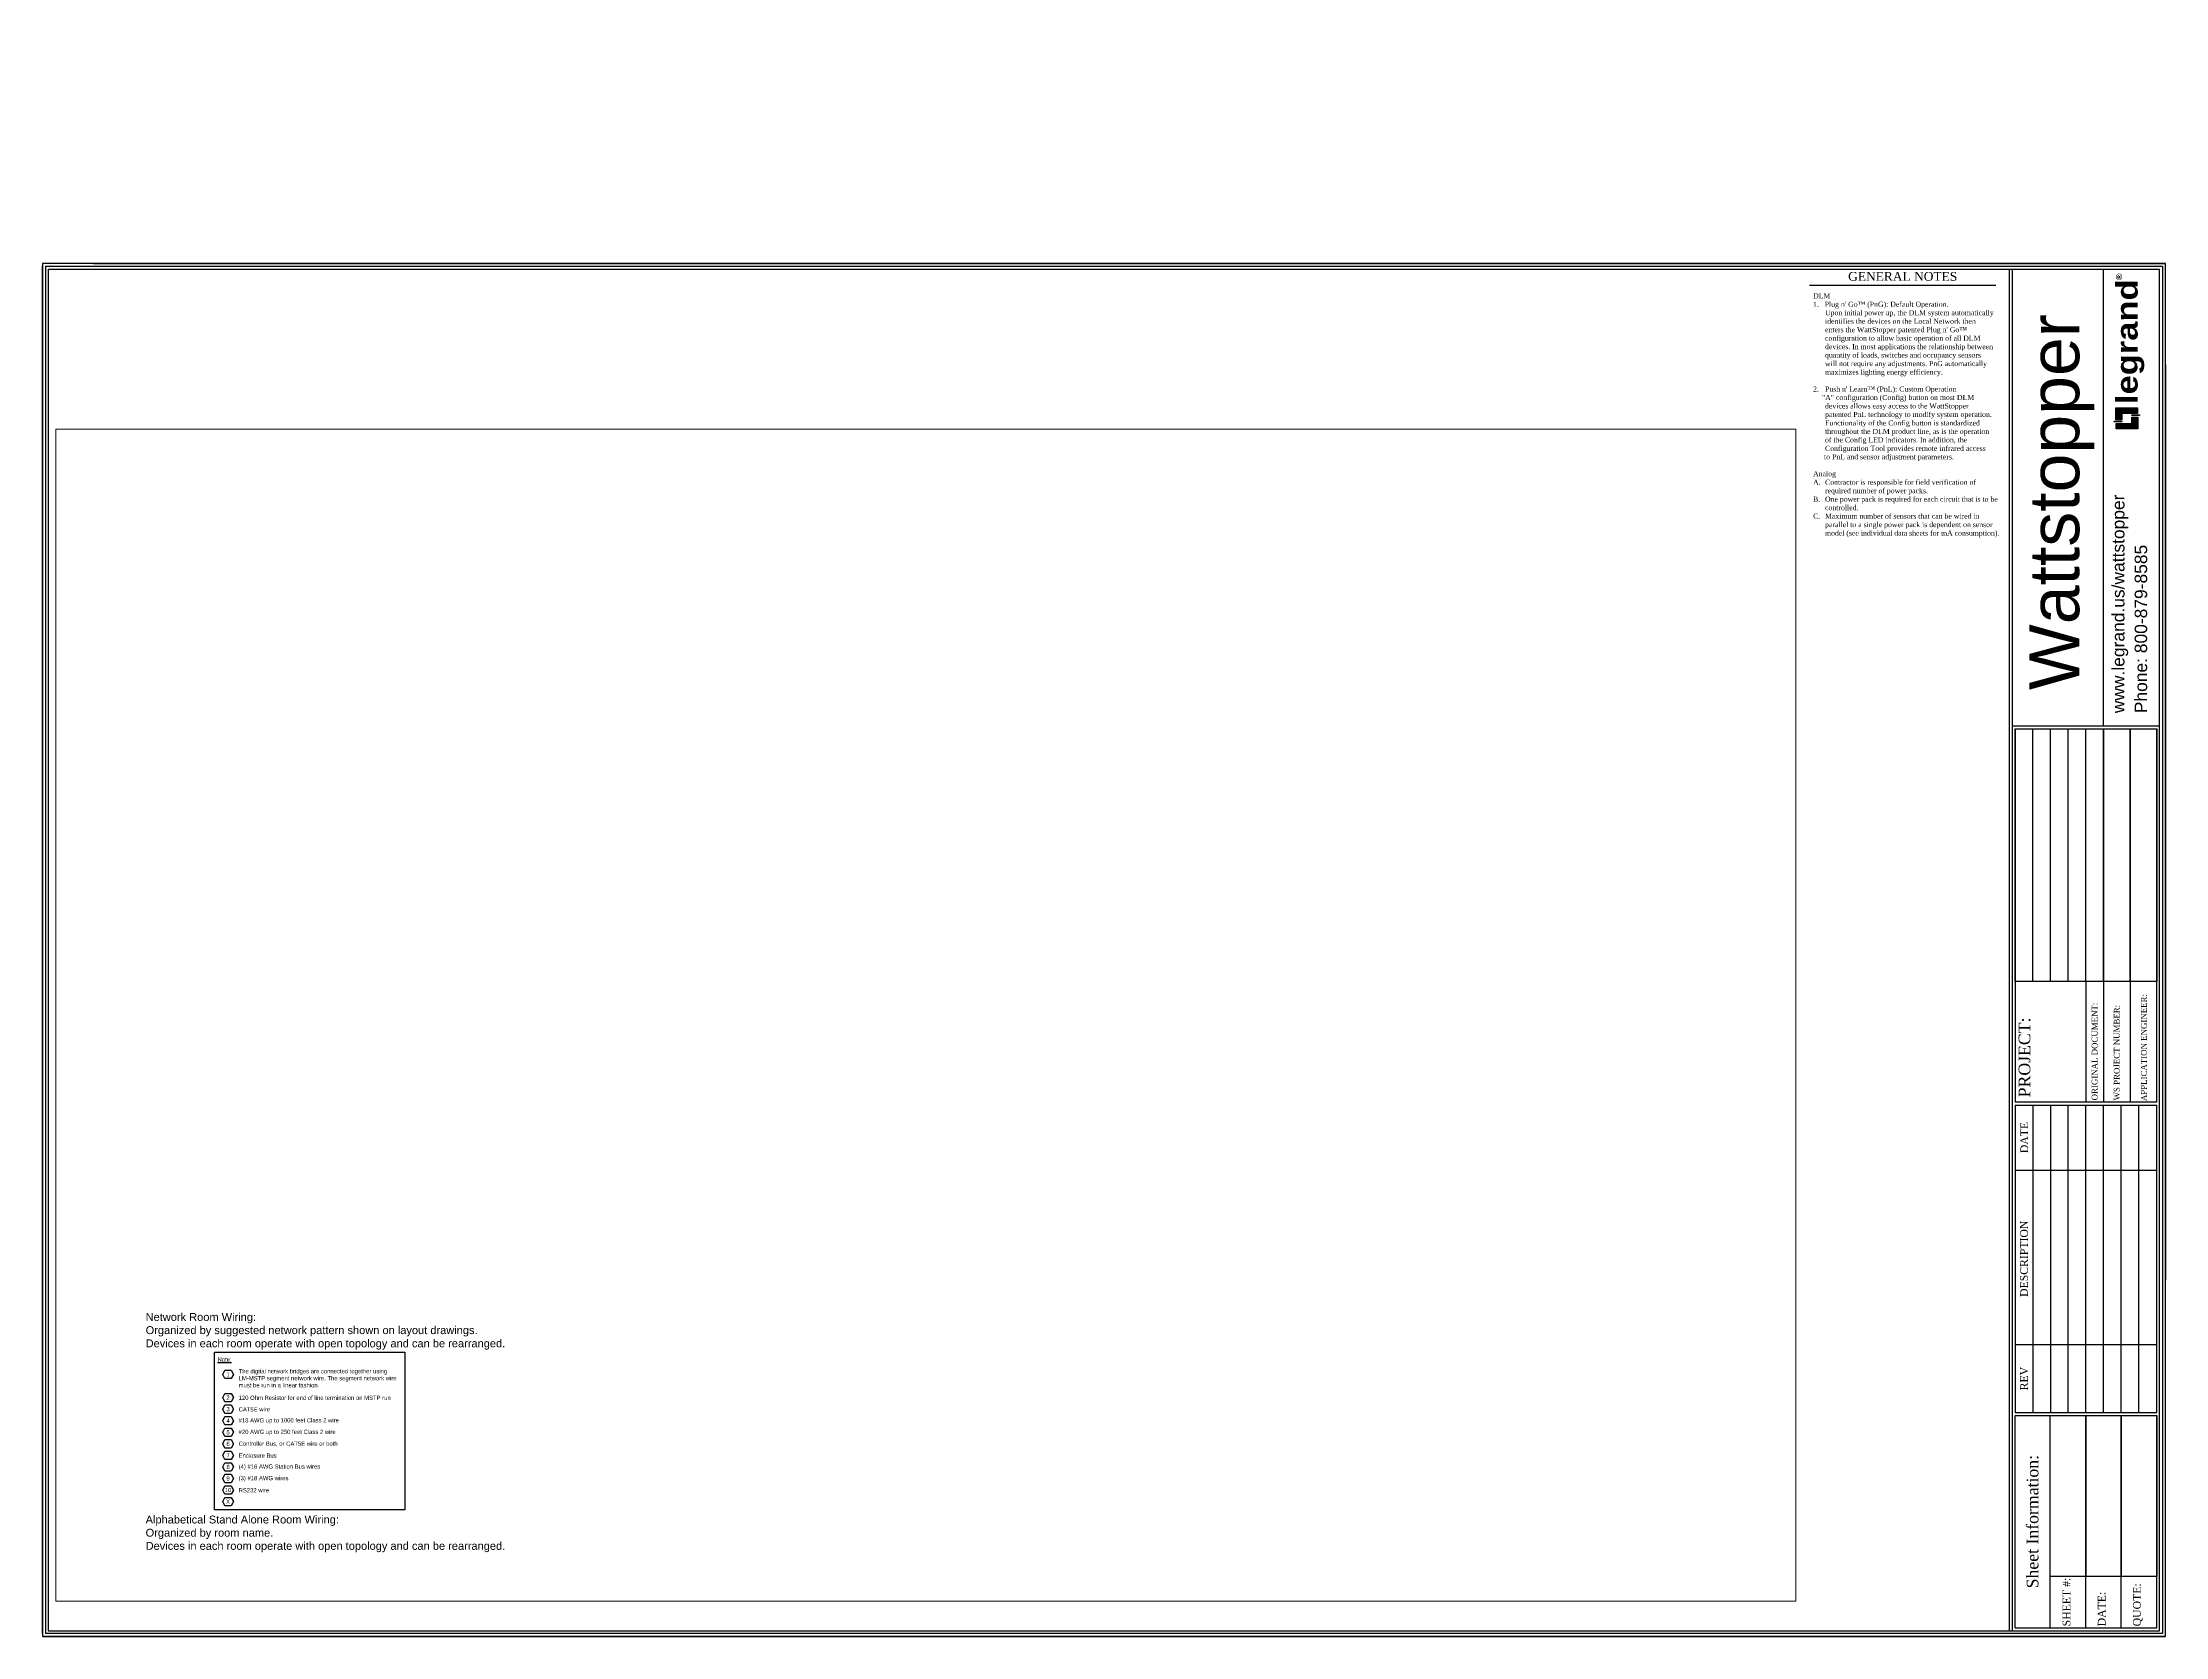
# Paper-space layout 'COMPANY 22 X 34' of a CAD drawing. Header units: inches. Extents: x 10.6 to 44.6, y 10.8 to 36.3.
# The model-space entities are those that its viewports show. They can reach past a viewport. Long polylines and large blocks are cut down to what shows.
import ezdxf
from ezdxf.enums import TextEntityAlignment as Align

# ---------------------------------------------------------------- set-up
doc = ezdxf.new("R2010")
doc.units = ezdxf.units.IN
doc.header["$MEASUREMENT"] = 0
doc.linetypes.add('HIDDEN', pattern=[0.375, 0.25, -0.125])
for name, color, linetype in [('_TW_DLM_Analog_Mix', 160, 'Continuous'), ('_WS_120_OHM', 160, 'Continuous'), ('_WS_18_AWG', 7, 'Continuous'), ('_WS_20_AWG', 7, 'Continuous'), ('_WS_3_18_AWG', 20, 'Continuous'), ('_WS_CONTROLLER_BUS', 10, 'Continuous'), ('_WS_ENCLOSURE_BUS', 114, 'Continuous'), ('_WS_MSTP', 160, 'HIDDEN'), ('_WS_RS232', 4, 'Continuous'), ('_WS_STATION_BUS', 200, 'Continuous'), ('_WS_WattStopper', 160, 'Continuous'), ('Riser-CAT5E', 3, 'Continuous')]:
    doc.layers.add(name, color=color, linetype=linetype)
doc.layers.add('_WS_Viewport', color=7, linetype='Continuous', plot=False)
doc.styles.add('Arial', font='arial.ttf', dxfattribs={"height": 0.1875})
doc.styles.add('Legrand', font='ariblk.ttf', dxfattribs={"height": 0.1875})
doc.styles.get("Standard").update_dxf_attribs({"font": 'arial.ttf'})
doc.styles.add('WS8th', font='complex.shx', dxfattribs={"height": 0.1875})
doc.styles.add('WSTB', font='times.ttf')

# ---------------------------------------------------------------- blocks, each defined once
blk = doc.blocks.new('*U199')
at = {"layer": '_WS_WattStopper'}
h = blk.add_hatch(color=256, dxfattribs=at)
h.dxf.hatch_style = 1
h.paths.add_polyline_path([(33.556, 19.349), (33.556, 19.537), (33.462, 19.537), (33.462, 19.436), (33.208, 19.436), (33.208, 19.349)])
h.paths.add_polyline_path([(33.461, 19.573), (33.461, 19.56), (33.584, 19.56), (33.584, 19.573)])
h.paths.add_polyline_path([(33.302, 19.459), (33.302, 19.472), (33.178, 19.472), (33.178, 19.459)])
h.paths.add_polyline_path([(33.3, 19.596), (33.554, 19.596), (33.554, 19.683), (33.207, 19.683), (33.207, 19.495), (33.3, 19.495)])
at = {"layer": '_TW_DLM_Analog_Mix', "const_width": 0.0213}
blk.add_lwpolyline([(28.298, 21.649), (31.284, 21.649)], dxfattribs=at)
at = {"layer": '_WS_WattStopper', "linetype": 'Continuous'}
for p, q in [((34, 22), (0, 22)), ((0, 22), (0, 0)), ((0, 0.047), (0, 21.953)), ((0.047, 21.953), (0.047, 0.047)), ((0.047, 21.953), (33.953, 21.953)), ((0.094, 21.906), (33.906, 21.906)), ((0.094, 21.906), (0.094, 0.094)), ((0.817, 22), (34, 22))]:
    blk.add_line(p, q, dxfattribs=at)
at = {"layer": '_WS_WattStopper'}
for p, q in [((31.496, 21.906), (31.496, 0.094)), ((31.543, 21.906), (31.543, 0.094)), ((33.007, 14.592), (33.007, 21.906)), ((33.906, 0.094), (33.906, 21.906)), ((33.953, 21.953), (33.953, 0.047)), ((34, 0), (34, 22)), ((34, 20.373), (34, 5.711)), ((31.543, 14.592), (33.906, 14.592)), ((31.59, 14.545), (33.859, 14.545)), ((31.59, 14.545), (31.59, 8.562)), ((31.874, 10.494), (31.874, 14.545)), ((32.157, 10.494), (32.157, 14.545)), ((32.44, 10.494), (32.44, 14.545)), ((32.724, 10.494), (32.724, 14.545)), ((33.859, 8.562), (33.859, 14.545)), ((32.724, 10.494), (32.724, 8.562)), ((33.007, 10.494), (33.007, 8.562)), ((33.433, 10.494), (33.433, 8.562)), ((33.859, 8.562), (31.59, 8.562)), ((31.59, 8.515), (33.859, 8.515)), ((31.59, 8.515), (31.59, 3.588)), ((31.879, 3.588), (31.879, 8.515)), ((32.161, 3.588), (32.161, 8.515)), ((32.443, 3.588), (32.443, 8.515)), ((32.725, 3.588), (32.725, 8.515)), ((33.007, 3.588), (33.007, 8.515)), ((33.289, 3.588), (33.289, 8.515)), ((33.571, 3.588), (33.571, 8.515)), ((33.859, 3.588), (33.859, 8.515)), ((31.59, 7.474), (33.859, 7.474)), ((31.59, 4.677), (33.859, 4.677)), ((31.59, 3.588), (33.859, 3.588)), ((31.59, 3.541), (33.859, 3.541)), ((31.59, 0.141), (31.59, 3.541)), ((32.154, 0.141), (32.154, 3.541)), ((32.154, 0.141), (32.154, 3.541)), ((32.725, 0.141), (32.725, 3.541)), ((32.725, 0.141), (32.725, 3.541)), ((33.289, 0.141), (33.289, 3.541)), ((33.859, 0.141), (33.859, 3.541)), ((33.859, 0.141), (33.859, 3.541)), ((0, 0), (34, 0)), ((33.953, 0.047), (0.047, 0.047)), ((0.094, 0.094), (33.906, 0.094)), ((31.59, 0.141), (33.859, 0.141)), ((34, 0), (0, 0))]:
    blk.add_line(p, q, dxfattribs=at)
for points in [[(33.302, 19.472), (33.302, 19.459), (33.178, 19.459), (33.178, 19.472)], [(33.3, 19.596), (33.3, 19.495), (33.207, 19.495), (33.207, 19.683), (33.554, 19.683), (33.554, 19.596)], [(33.462, 19.436), (33.462, 19.537), (33.556, 19.537), (33.556, 19.349), (33.208, 19.349), (33.208, 19.436)], [(33.461, 19.56), (33.461, 19.573), (33.584, 19.573), (33.584, 19.56)], [(31.59, 14.545), (33.007, 14.545), (33.007, 10.494), (31.59, 10.494)], [(33.007, 14.545), (33.433, 14.545), (33.433, 10.494), (33.007, 10.494)], [(33.433, 14.545), (33.859, 14.545), (33.859, 10.494), (33.433, 10.494)]]:
    blk.add_lwpolyline(points, close=True, dxfattribs=at)
for points in [[(32.725, 3.541), (32.725, 0.962), (32.154, 0.962), (32.154, 3.541)], [(33.289, 3.541), (33.289, 0.962), (32.725, 0.962), (32.725, 3.541)], [(33.859, 3.541), (33.859, 0.962), (33.289, 0.962), (33.289, 3.541)]]:
    blk.add_lwpolyline(points, dxfattribs=at)
at = {"insert": (13.845, 25.539), "char_height": 0.18, "attachment_point": 6}
blk.add_mtext('\\A1;', dxfattribs=at)
at = {"layer": '_TW_DLM_Analog_Mix', "style": 'WSTB'}
blk.add_text('GENERAL NOTES', height=0.14221, dxfattribs=at).set_placement((29.791, 21.72), align=Align.CENTER)
at = {"layer": '_TW_DLM_Analog_Mix', "linetype": 'Continuous', "insert": (28.356, 21.521), "char_height": 0.081447, "width": 2.86234, "attachment_point": 1, "style": 'WSTB'}
blk.add_mtext('DLM\\P1.   Plug n\' Go™ (PnG): Default Operation. \\P\\pl0.1912,t0.1912;Upon initial power up, the DLM system automatically identifies the devices on the Local Network then enters the WattStopper patented Plug n\' Go™ configuration to allow basic operation of all DLM devices. In most applications the relationship between quantity of loads, switches and occupancy sensors will not require any adjustments. PnG automatically maximizes lighting energy efficiency.\\P\\pl0;\\P\\pi-0.1912,l0.1912;2.^IPush n\' Learn™ (PnL): Custom Operation  \\P\\pi-0.0478;"A" configuration (Config) button on most DLM devices allows easy access to the WattStopper patented PnL technology to modify system operation. Functionality of the Config button is standardized throughout the DLM product line, as is the operation of the Config LED indicators. In addition, the Configuration Tool provides remote infrared access \\P to PnL and sensor adjustment parameters.\\P\\P\\pi0,l0,tz;Analog\\P\\pi-0.19119,l0.19119,t0.19119,0.28678;A.^IContractor is responsible for field verification of \\P\\pi0,t0.28678;required number of power packs.\\P\\pi-0.19119,t0.19119,0.28678;B.^IOne power pack is required for each circuit that is to be \\P\\pi0,t0.28678;controlled.\\P\\pi-0.19119,t0.19119,0.28678;C.^IMaximum number of sensors that can be wired in \\P\\pi0,t0.28678;parallel to a single power pack is dependent on sensor \\Pmodel (see individual data sheets for mA consumption).', dxfattribs=at)
at = {"layer": '_WS_WattStopper', "style": 'Legrand'}
blk.add_text('®', height=0.094, rotation=90, dxfattribs=at).set_placement((33.304, 21.728))
blk.add_text('legrand', height=0.3457, rotation=90, dxfattribs=at).set_placement((33.381, 19.746), align=Align.MIDDLE_LEFT)
at = {"layer": '_WS_WattStopper', "rotation": 90}
for s, width, gutter_width, heights, insert, char_height, attachment_point, style in [('\\A2;{\\fArial|b0|i0|c0|p34;\\H5.3333x;Wattstopper}', 0.68888, 0.938, [0], (32.339, 18.176), 0.15, 5, 'Arial'), ('\\A2;{\\fArial|b0|i0|c0|p34;\\H5.3333x;www.legrand.us/wattstopper}', 6.42662, 0.938, [0], (33.273, 14.793), 0.03743, 4, 'WS8th'), ('\\A2;{\\fArial|b0|i0|c0|p34;\\H5.3333x;Phone: 800-879-8585}', 6.42662, 0.938, [0], (33.607, 14.793), 0.03743, 4, 'WS8th'), ('APPLICATION ENGINEER:', 1.86507, 1, [0.103], (33.607, 8.578), 0.09396, 1, 'WSTB'), ('PROJECT:', 1.42207, 1, [0], (31.647, 9.278), 0.188, 2, 'WSTB'), ('ORIGINAL DOCUMENT:', 1.87558, 1, [0], (32.818, 8.59), 0.09399, 1, 'WSTB'), ('WS PROJECT NUMBER:', 1.87558, 1, [0], (33.172, 8.59), 0.09399, 1, 'WSTB'), ('DATE', 0.92998, 1, [0], (31.738, 7.995), 0.1244, 5, 'WSTB'), ('DESCRIPTION', 0.92998, 1, [0], (31.735, 6.052), 0.12436, 5, 'WSTB'), ('REV', 0.92998, 1, [0], (31.735, 4.133), 0.1244, 5, 'WSTB'), ('Sheet Information:', 2.39584, 1, [0], (31.872, 1.841), 0.188, 5, 'WSTB'), ('SHEET #:', 3.24622, 1, [0], (32.352, 0.164), 0.1244, 1, 'WSTB'), ('DATE:', 3.24622, 1, [0], (32.916, 0.164), 0.1244, 1, 'WSTB'), ('QUOTE:', 3.24622, 1, [0], (33.48, 0.164), 0.1244, 1, 'WSTB')]:
    blk.add_mtext_dynamic_manual_height_columns(s, width=width, gutter_width=gutter_width, heights=heights, dxfattribs=dict(at, insert=insert, char_height=char_height, attachment_point=attachment_point, style=style))
at = {"layer": '_WS_WattStopper', "style": 'WSTB'}
for tag, height, p in [('PROJECT1', 0.141, (31.732, 12.519)), ('PROJECT2', 0.141, (32.015, 12.519)), ('PROJECT3', 0.141, (32.299, 12.519)), ('PROJECT4', 0.141, (32.582, 12.519)), ('DOCUMENT', 0.141, (32.865, 12.519)), ('PRJB', 0.141, (33.22, 12.519)), ('NAME', 0.141, (33.646, 12.519)), ('REVISION_1', 0.089, (32.02, 7.995)), ('REVISION_2', 0.089, (32.302, 7.995)), ('REVISION_3', 0.089, (32.584, 7.995)), ('REVISION_4', 0.089, (32.866, 7.995)), ('REVISION_5', 0.089, (33.145, 7.995)), ('REVISION_6', 0.089, (33.43, 7.995)), ('REVISION_7', 0.089, (33.712, 7.995)), ('REVISION_1_DESC', 0.089, (32.02, 6.052)), ('REVISION_2_DESC', 0.089, (32.302, 6.052)), ('REVISION_3_DESC', 0.089, (32.584, 6.052)), ('REVISION_4_DESC', 0.089, (32.866, 6.052)), ('REVISION_5_DESC', 0.089, (33.148, 6.052)), ('REVISION_6_DESC', 0.089, (33.43, 6.052)), ('SHEET', 0.141, (32.436, 2.252)), ('DATE', 0.141, (33.007, 2.252)), ('QUOTE', 0.141, (33.571, 2.252))]:
    blk.add_attdef(tag, text='', height=height, rotation=90, dxfattribs=at).set_placement(p, align=Align.MIDDLE_CENTER)
blk = doc.blocks.new('_HEX_NOTE_X')
at = {"color": 0, "linetype": 'Continuous'}
for p, q in [((-0.3, 0), (-0.18, 0.24)), ((-0.18, -0.24), (-0.3, 0)), ((-0.18, 0.24), (0.18, 0.24)), ((0.18, 0.24), (0.3, 0)), ((0.3, 0), (0.18, -0.24)), ((0.18, -0.24), (-0.18, -0.24))]:
    blk.add_line(p, q, dxfattribs=at)
at = {"color": 0, "style": 'Arial'}
blk.add_text('X', height=0.24, dxfattribs=at).set_placement((0, 0), align=Align.MIDDLE_CENTER)
blk = doc.blocks.new('_HEX_NOTE_10')
at = {"color": 0, "linetype": 'Continuous'}
for p, q in [((-0.3, 0), (-0.18, 0.24)), ((-0.18, -0.24), (-0.3, 0)), ((-0.18, 0.24), (0.18, 0.24)), ((0.18, 0.24), (0.3, 0)), ((0.3, 0), (0.18, -0.24)), ((0.18, -0.24), (-0.18, -0.24))]:
    blk.add_line(p, q, dxfattribs=at)
at = {"color": 0, "style": 'Arial'}
blk.add_text('10', height=0.24, dxfattribs=at).set_placement((0, 0), align=Align.MIDDLE_CENTER)
blk = doc.blocks.new('_HEX_NOTE_2')
at = {"color": 0, "linetype": 'Continuous'}
for p, q in [((-0.3, 0), (-0.18, 0.24)), ((-0.18, -0.24), (-0.3, 0)), ((-0.18, 0.24), (0.18, 0.24)), ((0.18, 0.24), (0.3, 0)), ((0.3, 0), (0.18, -0.24)), ((0.18, -0.24), (-0.18, -0.24))]:
    blk.add_line(p, q, dxfattribs=at)
at = {"color": 0, "style": 'Arial'}
blk.add_text('2', height=0.24, dxfattribs=at).set_placement((0, 0), align=Align.MIDDLE_CENTER)
blk = doc.blocks.new('_HEX_NOTE_3')
at = {"color": 0, "linetype": 'Continuous'}
for p, q in [((-0.3, 0), (-0.18, 0.24)), ((-0.18, -0.24), (-0.3, 0)), ((-0.18, 0.24), (0.18, 0.24)), ((0.18, 0.24), (0.3, 0)), ((0.3, 0), (0.18, -0.24)), ((0.18, -0.24), (-0.18, -0.24))]:
    blk.add_line(p, q, dxfattribs=at)
at = {"color": 0, "style": 'Arial'}
blk.add_text('3', height=0.24, dxfattribs=at).set_placement((0, 0), align=Align.MIDDLE_CENTER)
blk = doc.blocks.new('_HEX_NOTE_4')
at = {"color": 0, "linetype": 'Continuous'}
for p, q in [((-0.3, 0), (-0.18, 0.24)), ((-0.18, -0.24), (-0.3, 0)), ((-0.18, 0.24), (0.18, 0.24)), ((0.18, 0.24), (0.3, 0)), ((0.3, 0), (0.18, -0.24)), ((0.18, -0.24), (-0.18, -0.24))]:
    blk.add_line(p, q, dxfattribs=at)
at = {"color": 0, "style": 'Arial'}
blk.add_text('4', height=0.24, dxfattribs=at).set_placement((0, 0), align=Align.MIDDLE_CENTER)
blk = doc.blocks.new('_HEX_NOTE_5')
at = {"color": 0, "linetype": 'Continuous'}
for p, q in [((-0.3, 0), (-0.18, 0.24)), ((-0.18, -0.24), (-0.3, 0)), ((-0.18, 0.24), (0.18, 0.24)), ((0.18, 0.24), (0.3, 0)), ((0.3, 0), (0.18, -0.24)), ((0.18, -0.24), (-0.18, -0.24))]:
    blk.add_line(p, q, dxfattribs=at)
at = {"color": 0, "style": 'Arial'}
blk.add_text('5', height=0.24, dxfattribs=at).set_placement((0, 0), align=Align.MIDDLE_CENTER)
blk = doc.blocks.new('_HEX_NOTE_6')
at = {"color": 0, "linetype": 'Continuous'}
for p, q in [((-0.3, 0), (-0.18, 0.24)), ((-0.18, -0.24), (-0.3, 0)), ((-0.18, 0.24), (0.18, 0.24)), ((0.18, 0.24), (0.3, 0)), ((0.3, 0), (0.18, -0.24)), ((0.18, -0.24), (-0.18, -0.24))]:
    blk.add_line(p, q, dxfattribs=at)
at = {"color": 0, "style": 'Arial'}
blk.add_text('6', height=0.24, dxfattribs=at).set_placement((0, 0), align=Align.MIDDLE_CENTER)
blk = doc.blocks.new('_HEX_NOTE_7')
at = {"color": 0, "linetype": 'Continuous'}
for p, q in [((-0.3, 0), (-0.18, 0.24)), ((-0.18, -0.24), (-0.3, 0)), ((-0.18, 0.24), (0.18, 0.24)), ((0.18, 0.24), (0.3, 0)), ((0.3, 0), (0.18, -0.24)), ((0.18, -0.24), (-0.18, -0.24))]:
    blk.add_line(p, q, dxfattribs=at)
at = {"color": 0, "style": 'Arial'}
blk.add_text('7', height=0.24, dxfattribs=at).set_placement((0, 0), align=Align.MIDDLE_CENTER)
blk = doc.blocks.new('_HEX_NOTE_8')
at = {"color": 0, "linetype": 'Continuous'}
for p, q in [((-0.3, 0), (-0.18, 0.24)), ((-0.18, -0.24), (-0.3, 0)), ((-0.18, 0.24), (0.18, 0.24)), ((0.18, 0.24), (0.3, 0)), ((0.3, 0), (0.18, -0.24)), ((0.18, -0.24), (-0.18, -0.24))]:
    blk.add_line(p, q, dxfattribs=at)
at = {"color": 0, "style": 'Arial'}
blk.add_text('8', height=0.24, dxfattribs=at).set_placement((0, 0), align=Align.MIDDLE_CENTER)
blk = doc.blocks.new('_HEX_NOTE_9')
at = {"color": 0, "linetype": 'Continuous'}
for p, q in [((-0.3, 0), (-0.18, 0.24)), ((-0.18, -0.24), (-0.3, 0)), ((-0.18, 0.24), (0.18, 0.24)), ((0.18, 0.24), (0.3, 0)), ((0.3, 0), (0.18, -0.24)), ((0.18, -0.24), (-0.18, -0.24))]:
    blk.add_line(p, q, dxfattribs=at)
at = {"color": 0, "style": 'Arial'}
blk.add_text('9', height=0.24, dxfattribs=at).set_placement((0, 0), align=Align.MIDDLE_CENTER)
blk = doc.blocks.new('_HEX_NOTE_1')
at = {"color": 0, "linetype": 'Continuous'}
for p, q in [((-0.3, 0), (-0.18, 0.24)), ((-0.18, -0.24), (-0.3, 0)), ((-0.18, 0.24), (0.18, 0.24)), ((0.18, 0.24), (0.3, 0)), ((0.3, 0), (0.18, -0.24)), ((0.18, -0.24), (-0.18, -0.24))]:
    blk.add_line(p, q, dxfattribs=at)
at = {"color": 0, "style": 'Arial'}
blk.add_text('1', height=0.24, dxfattribs=at).set_placement((0, 0), align=Align.MIDDLE_CENTER)

msp = doc.modelspace()

# ---------------------------------------------------------------- linework, layer by layer
msp.add_lwpolyline([(-18.04229, -2.23019), (-7.22464, -2.23019), (-7.22464, -11.20032), (-18.04229, -11.20032)], close=True)
at = {"layer": '_WS_120_OHM', "linetype": 'Continuous'}
for p, q in [((-17.56691, -4.8077), (-17.44691, -4.5677)), ((-17.44691, -5.0477), (-17.56691, -4.8077)), ((-17.44691, -4.5677), (-17.08691, -4.5677)), ((-17.08691, -4.5677), (-16.96691, -4.8077)), ((-16.96691, -4.8077), (-17.08691, -5.0477)), ((-17.08691, -5.0477), (-17.44691, -5.0477))]:
    msp.add_line(p, q, dxfattribs=at)
at = {"layer": 'Riser-CAT5E', "linetype": 'Continuous'}
for p, q in [((-17.56691, -5.46515), (-17.44691, -5.22515)), ((-17.44691, -5.70515), (-17.56691, -5.46515)), ((-17.44691, -5.22515), (-17.08691, -5.22515)), ((-17.08691, -5.70515), (-17.44691, -5.70515)), ((-17.08691, -5.22515), (-16.96691, -5.46515)), ((-16.96691, -5.46515), (-17.08691, -5.70515))]:
    msp.add_line(p, q, dxfattribs=at)

# ---------------------------------------------------------------- block references
msp.add_blockref('_HEX_NOTE_X', (-17.26691, -10.72472))
at = {"layer": '_WS_120_OHM'}
msp.add_blockref('_HEX_NOTE_2', (-17.26691, -4.8077), dxfattribs=at)
at = {"layer": '_WS_18_AWG'}
msp.add_blockref('_HEX_NOTE_4', (-17.26691, -6.12259), dxfattribs=at)
at = {"layer": '_WS_20_AWG'}
msp.add_blockref('_HEX_NOTE_5', (-17.26691, -6.78004), dxfattribs=at)
at = {"layer": '_WS_3_18_AWG'}
msp.add_blockref('_HEX_NOTE_9', (-17.26691, -9.40982), dxfattribs=at)
at = {"layer": '_WS_CONTROLLER_BUS'}
msp.add_blockref('_HEX_NOTE_6', (-17.26691, -7.43749), dxfattribs=at)
at = {"layer": '_WS_ENCLOSURE_BUS'}
msp.add_blockref('_HEX_NOTE_7', (-17.26691, -8.09493), dxfattribs=at)
at = {"layer": '_WS_MSTP'}
msp.add_blockref('_HEX_NOTE_1', (-17.26691, -3.48708), dxfattribs=at)
at = {"layer": '_WS_RS232'}
msp.add_blockref('_HEX_NOTE_10', (-17.26691, -10.06727), dxfattribs=at)
at = {"layer": '_WS_STATION_BUS'}
msp.add_blockref('_HEX_NOTE_8', (-17.26691, -8.75238), dxfattribs=at)
at = {"layer": 'Riser-CAT5E'}
msp.add_blockref('_HEX_NOTE_3', (-17.26691, -5.46515), dxfattribs=at)

# ---------------------------------------------------------------- texts
msp.add_text('%%UNote:', height=0.24).set_placement((-17.86691, -2.76708))
at = {"char_height": 0.449284, "attachment_point": 1}
for s, insert in [('Network Room Wiring:\\POrganized by suggested network pattern shown on layout drawings.\\PDevices in each room operate with open topology and can be rearranged.', (-21.95479, 0)), ('Alphabetical Stand Alone Room Wiring:\\POrganized by room name.\\PDevices in each room operate with open topology and can be rearranged.', (-21.95479, -11.51963))]:
    msp.add_mtext_dynamic_manual_height_columns(s, width=26.7906867, gutter_width=1, heights=[0], dxfattribs=dict(at, insert=insert))
at = {"layer": '_WS_120_OHM'}
msp.add_text('2', height=0.24, dxfattribs=at).set_placement((-17.26691, -4.9277), align=Align.CENTER)
at = {"layer": '_WS_120_OHM', "insert": (-16.66691, -4.82235), "char_height": 0.24, "width": 9.2357068, "attachment_point": 4}
msp.add_mtext('120 Ohm Resistor for end of line termination on MSTP run', dxfattribs=at)
at = {"layer": '_WS_20_AWG', "char_height": 0.24, "width": 9.2357068, "attachment_point": 4}
for s, insert in [('#18 AWG up to 1000 feet Class 2 wire', (-16.66691, -6.13724)), ('#20 AWG up to 250 feet Class 2 wire', (-16.66691, -6.79469))]:
    msp.add_mtext(s, dxfattribs=dict(at, insert=insert))
at = {"layer": '_WS_3_18_AWG', "insert": (-16.66691, -9.42448), "char_height": 0.24, "width": 9.2357068, "attachment_point": 4}
msp.add_mtext('(3) #18 AWG wires', dxfattribs=at)
at = {"layer": '_WS_CONTROLLER_BUS', "insert": (-16.66691, -7.45214), "char_height": 0.24, "width": 9.2357068, "attachment_point": 4}
msp.add_mtext('Controller Bus, or CAT5E wire or both', dxfattribs=at)
at = {"layer": '_WS_ENCLOSURE_BUS', "insert": (-16.66691, -8.10958), "char_height": 0.24, "width": 9.2357068, "attachment_point": 4}
msp.add_mtext('Enclosure Bus', dxfattribs=at)
at = {"layer": '_WS_MSTP', "insert": (-16.66691, -3.18708), "char_height": 0.24, "width": 9.2357068, "attachment_point": 1}
msp.add_mtext('The digital network bridges are connected together using LM-MSTP segment network wire. The segment network wire must be run in a linear fashion.', dxfattribs=at)
at = {"layer": '_WS_RS232', "insert": (-16.66691, -10.08192), "char_height": 0.24, "width": 9.2357068, "attachment_point": 4}
msp.add_mtext('RS232 wire', dxfattribs=at)
at = {"layer": '_WS_STATION_BUS', "insert": (-16.66691, -8.76703), "char_height": 0.24, "width": 9.2357068, "attachment_point": 4}
msp.add_mtext('(4) #16 AWG Station Bus wires', dxfattribs=at)
at = {"layer": 'Riser-CAT5E'}
msp.add_text('3', height=0.24, dxfattribs=at).set_placement((-17.26691, -5.58515), align=Align.CENTER)
at = {"layer": 'Riser-CAT5E', "insert": (-16.66691, -5.4798), "char_height": 0.24, "width": 9.2357068, "attachment_point": 4}
msp.add_mtext('CAT5E wire', dxfattribs=at)

psp = doc.layouts.new('COMPANY 22 X 34')

# ---------------------------------------------------------------- block references
at = {"layer": '_WS_WattStopper'}
psp.add_blockref('*U199', (10.608, 10.751), dxfattribs=at)

# ---------------------------------------------------------------- viewports
at = {"layer": '_WS_Viewport'}
psp.add_viewport(center=(24.755, 20.707), size=(27.87, 18.77866), view_center_point=(22.4015, 16.94356), view_height=66.6655007, dxfattribs=at)

doc.saveas('drawing.dxf')
